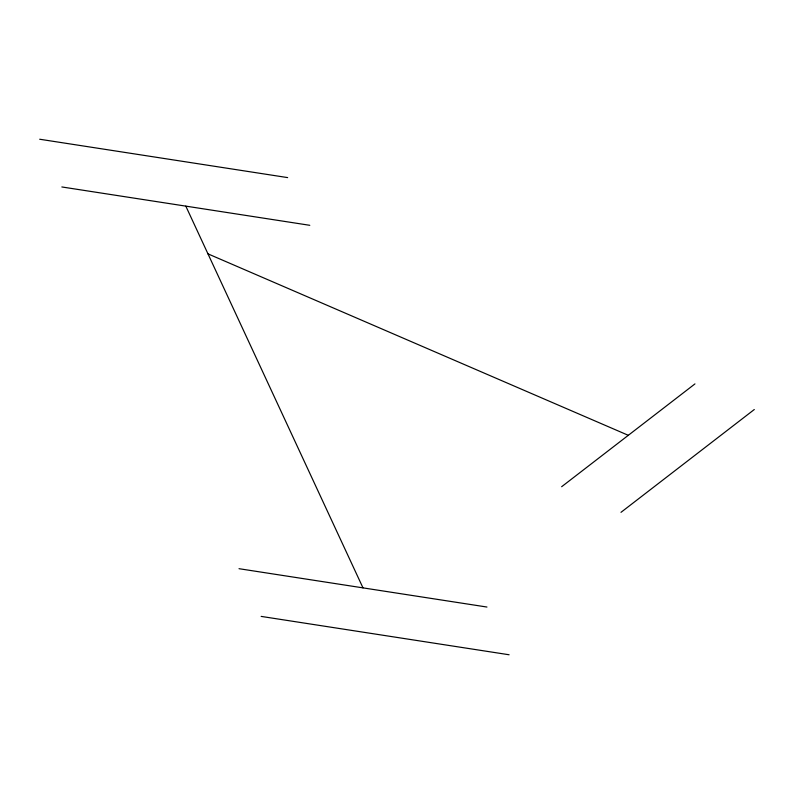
<?xml version="1.0" encoding="UTF-8"?>
<svg xmlns="http://www.w3.org/2000/svg" width="794" height="794" viewBox="0 0 794 794"><rect width="100%" height="100%" fill="white"/><g stroke="black" fill="none" stroke-linecap="round" stroke-linejoin="round"><path stroke-width="1.19" d="M561.646 486.722L694.958 383.899M620.987 512.338L754.3 409.515M39.7 139.238L287.646 177.598M61.843 186.957L309.789 225.307M239.014 568.693L486.96 607.043M261.157 616.402L509.103 654.762M207.959 253.852L628.302 435.311M185.816 206.132L362.987 587.868"/></g></svg>
